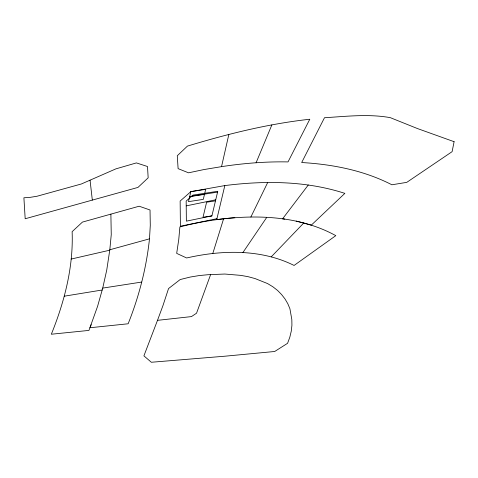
<?xml version="1.0" encoding="UTF-8"?>
<svg xmlns="http://www.w3.org/2000/svg" width="478" height="478" viewBox="0 0 478 478"><rect width="100%" height="100%" fill="white"/><g stroke="black" fill="none" stroke-linecap="round" stroke-linejoin="round"><path stroke-width="0.72" d="M149.489 238.845L150.283 225.395L150.032 209.991L139.152 206.221L82.431 222.091L72.124 231.669C73.516 266.891 64.47 301.785 51.331 334.23L88.956 330.406L97.59 306.308L102.722 288.103L106.743 270.058L109.815 249.767L149.489 238.845C146.393 267.967 139.014 296.593 128.14 323.773L89.989 327.753L91.184 324.67M221.535 166.643C243.517 163.291 265.78 161.486 288.025 161.917L309.792 119.243C268.182 123.808 227.426 133.995 187.43 146.107L177.284 155.738L178.103 168.638L188.547 172.821L203.771 169.594L221.535 166.643L228.843 134.467M211.909 215.889L217.765 191.296L193.004 195.09L186.163 201.095L186.366 221.153L211.909 215.889L203.025 217.251L206.604 202.212L215.488 200.85M296.175 221.081L311.268 225.168L344.865 193.369C306.225 180.839 264.794 180.493 224.827 185.584L216.713 219.659C256.692 214.329 299.718 215.829 335.813 235.642L294.078 265.445C260.976 248.907 221.917 249.916 186.629 257.971L176.681 253.382L178.772 239.382L179.883 226.913C197.904 222.228 216.325 219.145 234.883 217.687M212.812 253.442L223.608 218.769M210.643 274.533L196.536 313.21L191.445 316.597L157.495 320.344L143.908 355.859L151.335 362.258L225.216 356.176L274.695 351.491L287.571 343.306L289.829 337.175L291.263 331.158L291.927 325.285L291.831 319.585L289.913 308.728L287.804 303.709L285.031 298.977L281.608 294.573L277.604 290.475L272.902 286.794L267.555 283.562L255.043 278.566L248.1 276.684L240.685 275.364L224.845 274.037L207.858 274.725L199.147 275.573L190.232 277.055L180.176 279.546L168.543 288.563L162.962 305.579L157.495 320.344M256.083 162.783L271.857 124.931M250.86 217.042L267.716 182.476M242.86 252.623L266.718 217.418M308.292 184.98L282.57 218.84L284.769 219.091M271.205 256.889L303.763 222.993M90.049 180.176L81.379 183.976L37.087 196.225L29.965 197.384L23.9 197.778L25.185 218.757L137.975 187.412L148.168 177.816L147.499 166.511L136.409 162.908L115.897 168.865L90.049 180.176L92.326 200.091M71.168 259.058L109.773 250.197L111.254 234.614L110.884 214.132M186.211 205.881L215.739 199.792M216.952 218.679L180.403 226.214L180.146 201.041L190.871 191.63L224.827 185.584M64.273 296.187L102.178 290.003M102.722 288.103L141.655 282.068M191.875 196.082L217.562 192.138M189.676 196.637L204.482 194.367M454.1 141.697L452.104 151.669L406.76 182.363L391.888 184.783C363.991 170.437 332.796 164.342 301.684 162.526L324.484 117.737C346.305 116.387 368.681 113.734 390.311 117.66L417.419 128.54L454.1 141.697M190.871 191.624L188.481 201.656L203.287 199.386L205.677 189.354L190.871 191.624"/></g></svg>
